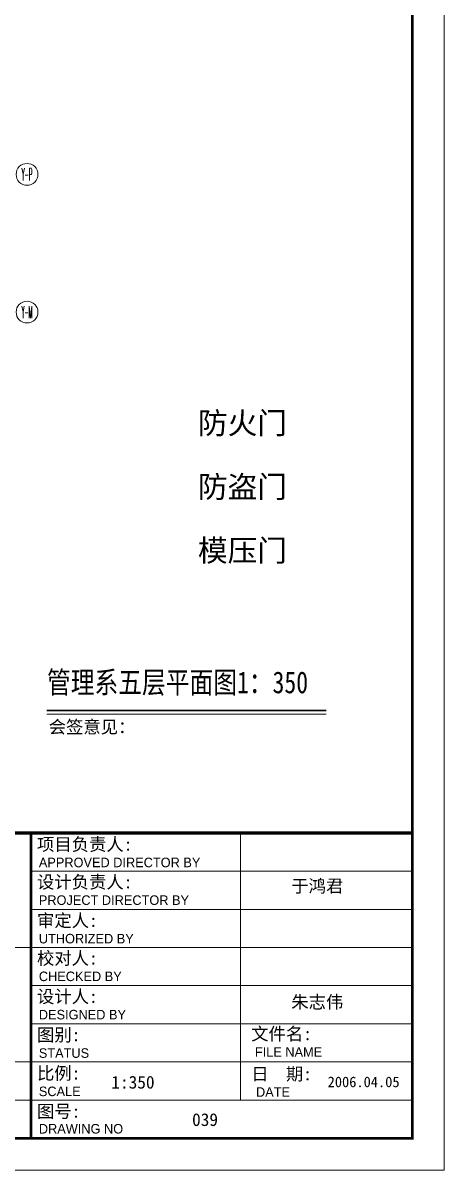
# Model space of a CAD drawing. Extents: x 2719331 to 3465925, y -270324 to -167476.
# Drawn here: x 3442701 to 3465925, y -269703 to -206462 of the extents above; entities that cross this region are included whole.
import ezdxf
from ezdxf.enums import TextEntityAlignment as Align

# ---------------------------------------------------------------- set-up
doc = ezdxf.new("R2010")
doc.units = 0
doc.header["$LTSCALE"] = 1500
doc.header["$MEASUREMENT"] = 0
doc.layers.get('0').update_dxf_attribs({"linetype": 'CONTINUOUS', "lineweight": 0})
for name, color, linetype, lineweight in [('AXIS', 7, 'CONTINUOUS', 5), ('AXIS_TEXT', 7, 'CONTINUOUS', 5), ('PUB_TEXT', 7, 'CONTINUOUS', 5), ('我的', 7, 'CONTINUOUS', 5)]:
    doc.layers.add(name, color=color, linetype=linetype, lineweight=lineweight)
doc.styles.add('COMPLEX', font='COMPLEX')
doc.styles.add('ST', font='SimSun.ttf')
doc.styles.get("Standard").update_dxf_attribs({"font": 'SIMHEI.TTF', "height": 1.2})

# ---------------------------------------------------------------- blocks, each defined once
blk = doc.blocks.new('_AXISO')
blk.add_circle((0, 0), 0.5)
at = {"layer": 'AXIS_TEXT', "style": 'COMPLEX', "width": 1.041667}
blk.add_attdef('A', text='', height=0.56, dxfattribs=at).set_placement((-0.25, -0.28), (0.25, -0.28), align=Align.FIT)

msp = doc.modelspace()

# ---------------------------------------------------------------- linework, layer by layer
at = {"layer": 'AXIS', "color": 250}
for p, q in [((3454707.6, -251122.6), (3454707.6, -265846.4)), ((3443143.4, -253226), (3464171.7, -253226)), ((3443143.4, -255329.4), (3464171.7, -255329.4)), ((3422115.1, -257432.8), (3443143.4, -257432.8)), ((3443143.4, -257432.8), (3464171.7, -257432.8)), ((3443143.4, -259536.2), (3464171.7, -259536.2)), ((3443143.4, -261639.6), (3464171.7, -261639.6)), ((3422115.1, -263743), (3443143.4, -263743)), ((3443143.4, -263743), (3464171.7, -263743)), ((3422115.1, -265846.4), (3443143.4, -265846.4)), ((3443143.4, -265846.4), (3464171.7, -265846.4))]:
    msp.add_line(p, q, dxfattribs=at)
msp.add_lwpolyline([(3329204, -168389.2), (3329204, -269702.6), (3465924.5, -269702.6), (3465924.5, -168389.2)], close=True, dxfattribs=at)
at = {"layer": 'AXIS', "color": 0, "const_width": 140.2}
msp.add_lwpolyline([(3330956.8, -170142), (3330956.8, -267949.7), (3464171.7, -267949.7), (3464171.7, -170142)], close=True, dxfattribs=at)
at = {"layer": 'AXIS', "color": 0}
for points, const_width in [([(3330956.8, -251122.6), (3464171.7, -251122.6)], 175.3), ([(3443143.4, -267949.7), (3443143.4, -251122.6)], 140.2)]:
    msp.add_lwpolyline(points, dxfattribs=dict(at, const_width=const_width))
at = {"layer": 'PUB_TEXT'}
msp.add_line((3444013.1, -244567.3), (3459423.1, -244567.3), dxfattribs=at)
at = {"layer": 'PUB_TEXT', "const_width": 100}
msp.add_lwpolyline([(3444013.1, -244367.3), (3459423.1, -244367.3)], dxfattribs=at)

# ---------------------------------------------------------------- block references
at = {"layer": '我的', "lineweight": 0}
ref = msp.add_blockref('_AXISO', (3442925.4, -214809.6), dxfattribs=dict(at, xscale=1200, yscale=1200, zscale=1200))
ref.add_attrib('A', 'Y-P', dxfattribs={"layer": 'AXIS_TEXT', "height": 672, "style": 'COMPLEX', "width": 0.292969}).set_placement((3442625.4, -215145.6), (3443225.4, -215145.6), align=Align.FIT)
ref = msp.add_blockref('_AXISO', (3442925.4, -222404.1), dxfattribs=dict(at, xscale=1200, yscale=1200, zscale=1200))
ref.add_attrib('A', 'Y-M', dxfattribs={"layer": 'AXIS_TEXT', "height": 672, "style": 'COMPLEX', "width": 0.275735}).set_placement((3442625.4, -222740.1), (3443225.4, -222740.1), align=Align.FIT)

# ---------------------------------------------------------------- texts
at = {"layer": 'AXIS', "color": 250, "attachment_point": 1}
for s, insert, char_height, width in [('{\\fSimHei|b0|i0|c134|p2;\\C5;防火门}', (3452351.3, -227919.3), 1200, 8327.344), ('{\\fSimHei|b0|i0|c134|p2;\\C5;防盗门}', (3452351.3, -231433.4), 1200, 8327.344), ('{\\fSimHei|b0|i0|c134|p2;\\C5;模压门}', (3452351.3, -234947.5), 1200, 8327.344), ('{\\fSimHei|b0|i0|c134|p2;\\C5;会签意见：}', (3444119.8, -244920.4), 701.131, 6476.823), ('{\\fSimHei|b0|i0|c134|p2;\\C5;项目负责人:}', (3443476.1, -251394.1), 701.131, 6476.823), ('\\fￋￎￌ￥|b0|i0|c134|p2;\\C5;APPROVED DIRECTOR BY', (3443577.7, -252481.5), 525.848, 10946.369), ('{\\fSimHei|b0|i0|c134|p2;\\C5;设计负责人:}', (3443476.1, -253471.7), 701.131, 6476.823), ('{\\fSimHei|b0|i0|c134|p2;\\C5;于鸿君}', (3457498.9, -253693.3), 701.131, 6476.823), ('\\fￋￎￌ￥|b0|i0|c134|p2;\\C5;PROJECT DIRECTOR BY', (3443577.7, -254559.1), 525.848, 10946.369), ('{\\fSimHei|b0|i0|c134|p2;\\C5;审定人:}', (3443476.1, -255594.1), 701.131, 6476.823), ('\\fￋￎￌ￥|b0|i0|c134|p2;\\C5;UTHORIZED BY', (3443577.7, -256681.5), 525.848, 10946.369), ('{\\fSimHei|b0|i0|c134|p2;\\C5;校对人:}', (3443476.1, -257673.3), 701.131, 6476.823), ('\\fￋￎￌ￥|b0|i0|c134|p2;\\C5;CHECKED BY', (3443577.7, -258760.7), 525.848, 10946.369), ('{\\fSimHei|b0|i0|c134|p2;\\C5;设计人:}', (3443476.1, -259783.9), 701.131, 6476.823), ('{\\fSimHei|b0|i0|c134|p2;\\C5;朱志伟}', (3457498.9, -260089), 701.131, 6476.823), ('\\fￋￎￌ￥|b0|i0|c134|p2;\\C5;DESIGNED BY', (3443577.7, -260871.3), 525.848, 10946.369), ('{\\fSimHei|b0|i0|c134|p2;\\C5;文件名:}', (3455290.1, -261841.2), 701.131, 6476.823), ('{\\fSimHei|b0|i0|c134|p2;\\C5;图别:}', (3443476.1, -261901.6), 701.131, 6476.823), ('\\fￋￎￌ￥|b0|i0|c134|p2;\\C5;STATUS', (3443577.7, -262989), 525.848, 10946.369), ('\\fￋￎￌ￥|b0|i0|c134|p2;\\C5;FILE NAME', (3455492.4, -262928.6), 525.848, 10946.369), ('{\\fSimHei|b0|i0|c134|p2;\\C5;比例:}', (3443476.1, -264013.2), 701.131, 6476.823), ('{\\fSimHei|b0|i0|c134|p2;\\C5;日  期:}', (3455290.1, -264051.2), 701.131, 6476.823), ('{\\C5;1:350}', (3447576, -264509.7), 701.131, 6476.823), ('{\\C5;2006.04.05}', (3459503.8, -264549.5), 583.333, 6476.823), ('\\fￋￎￌ￥|b0|i0|c134|p2;\\C5;SCALE', (3443577.7, -265100.6), 525.848, 10946.369), ('\\fￋￎￌ￥|b0|i0|c134|p2;\\C5;DATE', (3455552.8, -265138.6), 525.848, 10946.369), ('{\\fSimHei|b0|i0|c134|p2;\\C5;图号:}', (3443476.1, -266113.3), 701.131, 6476.823), ('{\\C5;039}', (3452029.1, -266572.5), 701.13, 6476.823), ('\\fￋￎￌ￥|b0|i0|c134|p2;\\C5;DRAWING NO', (3443577.7, -267163.7), 525.848, 10946.369)]:
    msp.add_mtext(s, dxfattribs=dict(at, insert=insert, char_height=char_height, width=width))
at = {"layer": 'PUB_TEXT', "style": 'ST', "width": 0.8}
msp.add_text('管理系五层平面图1：350', height=1200, dxfattribs=at).set_placement((3444028.2, -243414.9))

doc.saveas('drawing.dxf')
